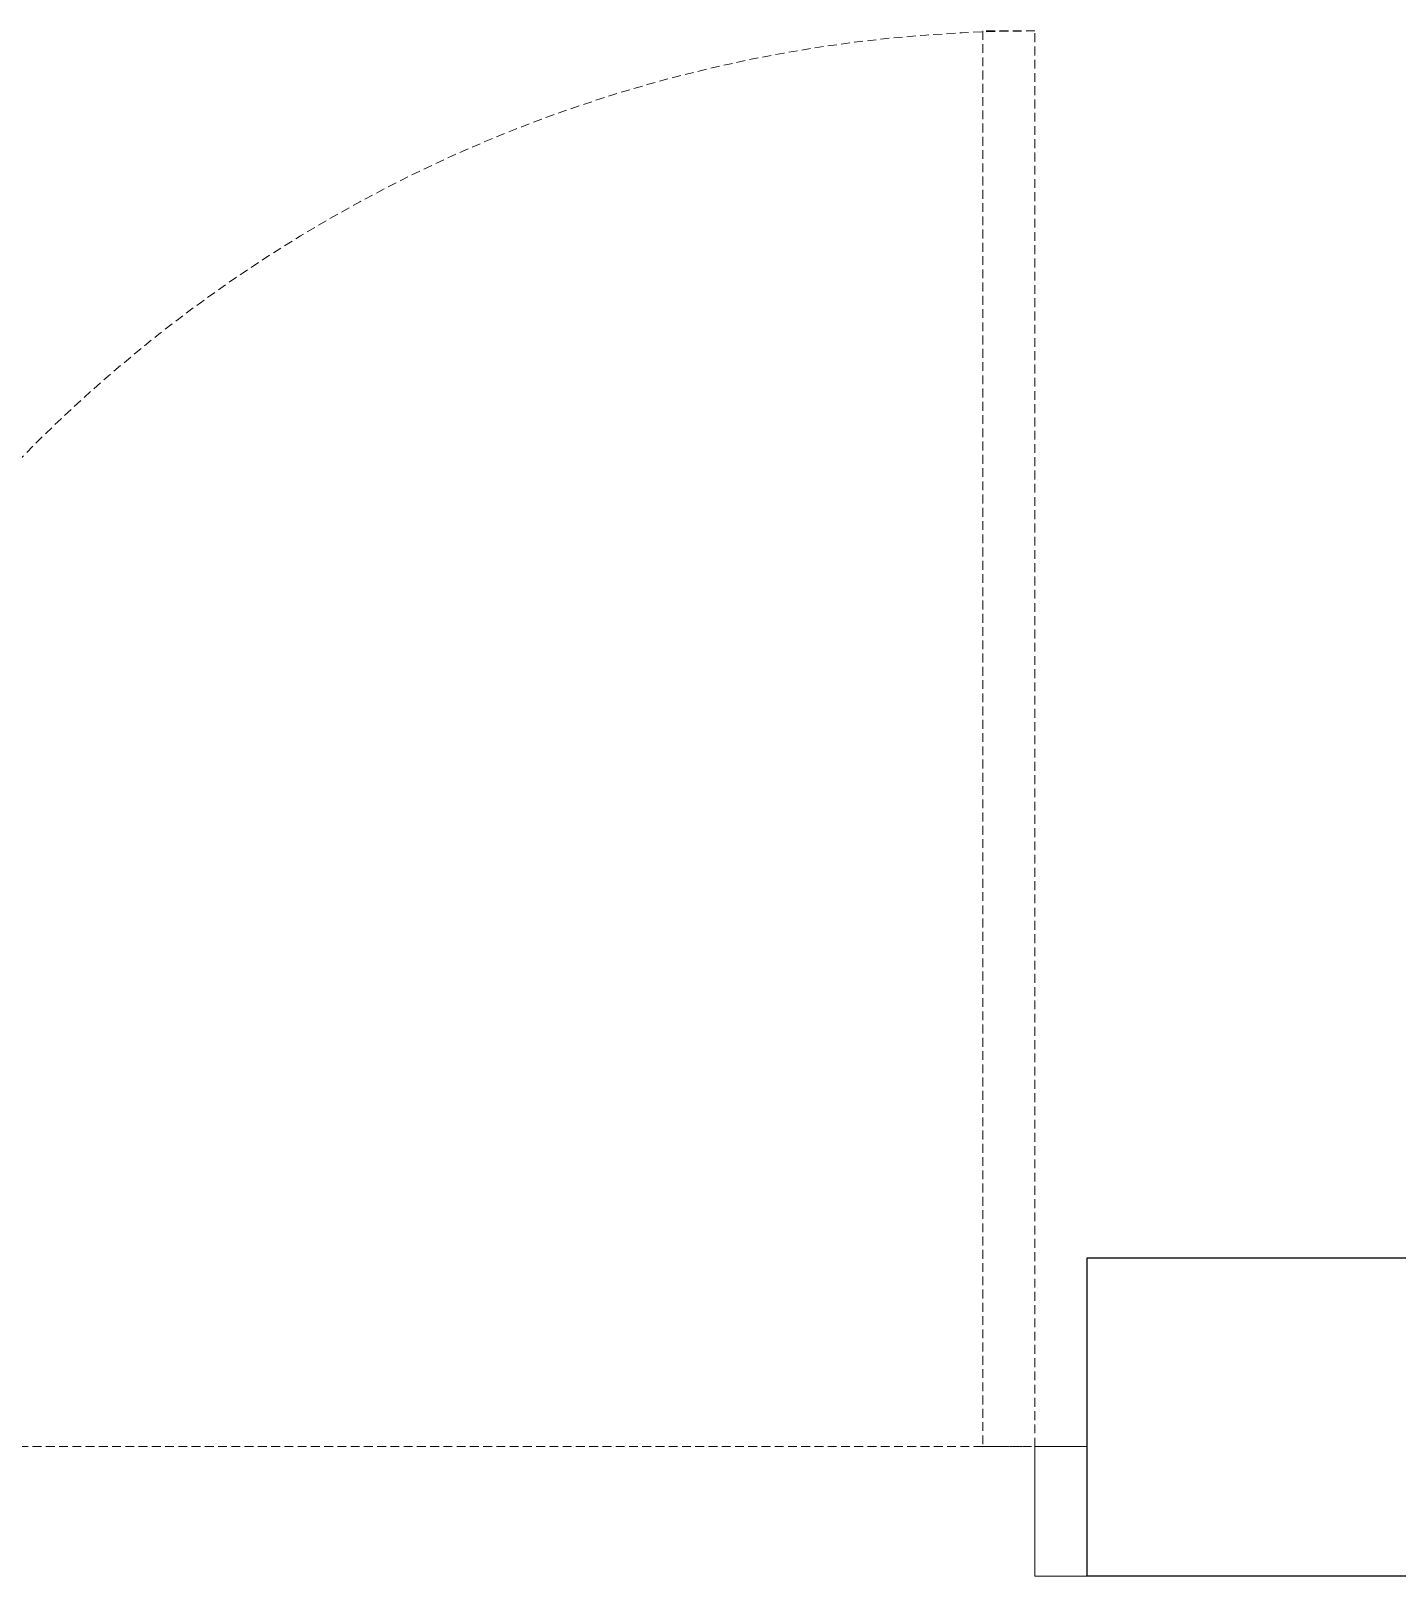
# Model space of a CAD drawing. Header units: inches. Extents: x 9636 to 21597, y -10243 to 557.
# Drawn here: x 14868.32 to 14906.97, y -8586.47 to -8542.74 of the extents above; entities that cross this region are included whole.
import ezdxf

# ---------------------------------------------------------------- set-up
doc = ezdxf.new("R2010")
doc.units = ezdxf.units.IN
doc.header["$MEASUREMENT"] = 0
doc.linetypes.add('DASHED2', pattern=[0.375, 0.25, -0.125])
doc.linetypes.add('HIDDEN', pattern=[0.375, 0.25, -0.125])
doc.layers.add('A-Door-Frame', color=1, linetype='Continuous')
doc.layers.add('A-Door-Swing', color=8, linetype='HIDDEN')

# ---------------------------------------------------------------- blocks, each defined once
blk = doc.blocks.new('FF')
at = {"color": 252, "true_color": 0x939598}
for p, q in [((15058.189, -8577.47), (14898.189, -8577.47)), ((14898.189, -8577.47), (14898.189, -8586.47)), ((15058.189, -8586.47), (14898.189, -8586.47))]:
    blk.add_line(p, q, dxfattribs=at)
at = {"layer": 'A-Door-Frame', "color": 252, "lineweight": 5, "true_color": 0x939598}
for p, q in [((14896.722, -8586.47), (14896.722, -8582.804)), ((14896.722, -8582.804), (14898.189, -8582.804)), ((14898.189, -8586.47), (14898.189, -8582.804)), ((14898.189, -8586.47), (14896.722, -8586.47))]:
    blk.add_line(p, q, dxfattribs=at)
at = {"layer": 'A-Door-Swing', "color": 252, "linetype": 'DASHED2', "lineweight": 5, "true_color": 0x939598}
for p, q in [((14896.722, -8542.737), (14895.255, -8542.737)), ((14895.255, -8542.737), (14895.255, -8582.804)), ((14896.722, -8582.804), (14896.722, -8542.737)), ((14896.364, -8582.804), (14856.297, -8582.804)), ((14895.255, -8582.804), (14896.722, -8582.804))]:
    blk.add_line(p, q, dxfattribs=at)
blk.add_arc((14896.722, -8582.804), 40.067, 90, 180, dxfattribs=at)

msp = doc.modelspace()

# ---------------------------------------------------------------- block references
at = {"color": 18, "true_color": 0x000000}
msp.add_blockref('FF', (0, 0), dxfattribs=at)

doc.saveas('drawing.dxf')
